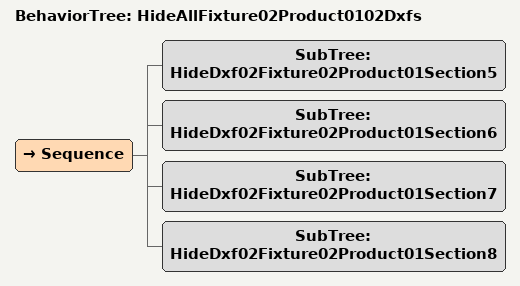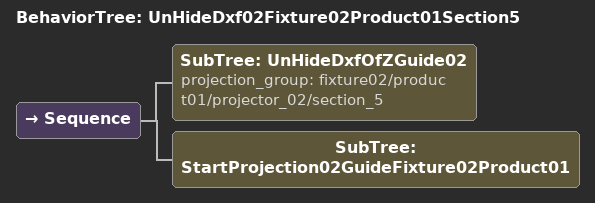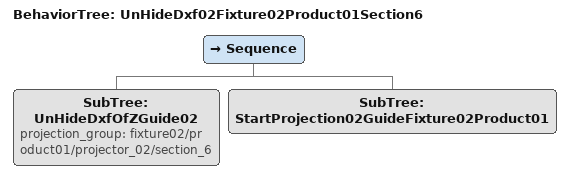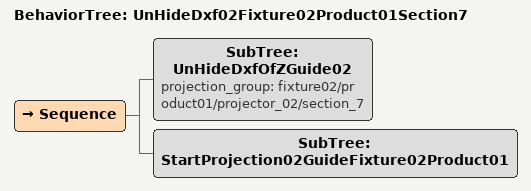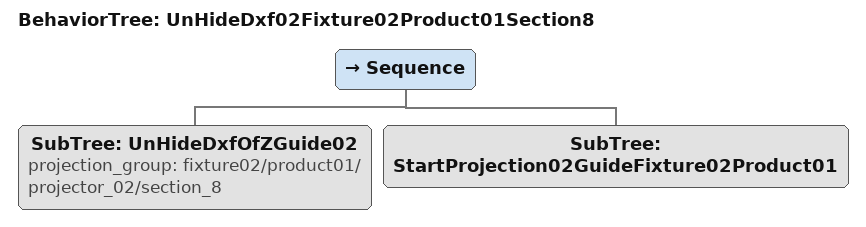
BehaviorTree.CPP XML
<BehaviorTree ID="HideAllFixture02Product0102Dxfs">
    <Sequence>
        <SubTree ID="HideDxf02Fixture02Product01Section5"/>
        <SubTree ID="HideDxf02Fixture02Product01Section6"/>
        <SubTree ID="HideDxf02Fixture02Product01Section7"/>
        <SubTree ID="HideDxf02Fixture02Product01Section8"/>
    </Sequence>
</BehaviorTree>

<BehaviorTree ID="UnHideDxf02Fixture02Product01Section5">
   <Sequence>
       <SubTree ID="UnHideDxfOfZGuide02" projection_group="fixture02/product01/projector_02/section_5"/>
       <SubTree ID="StartProjection02GuideFixture02Product01"/>
   </Sequence>
</BehaviorTree>

<BehaviorTree ID="UnHideDxf02Fixture02Product01Section6">
   <Sequence>
       <SubTree ID="UnHideDxfOfZGuide02" projection_group="fixture02/product01/projector_02/section_6"/>
       <SubTree ID="StartProjection02GuideFixture02Product01"/>
   </Sequence>
</BehaviorTree>

<BehaviorTree ID="UnHideDxf02Fixture02Product01Section7">
   <Sequence>
       <SubTree ID="UnHideDxfOfZGuide02" projection_group="fixture02/product01/projector_02/section_7"/>
       <SubTree ID="StartProjection02GuideFixture02Product01"/>
   </Sequence>
</BehaviorTree>

<BehaviorTree ID="UnHideDxf02Fixture02Product01Section8">
   <Sequence>
       <SubTree ID="UnHideDxfOfZGuide02" projection_group="fixture02/product01/projector_02/section_8"/>
       <SubTree ID="StartProjection02GuideFixture02Product01"/>
   </Sequence>
</BehaviorTree>
